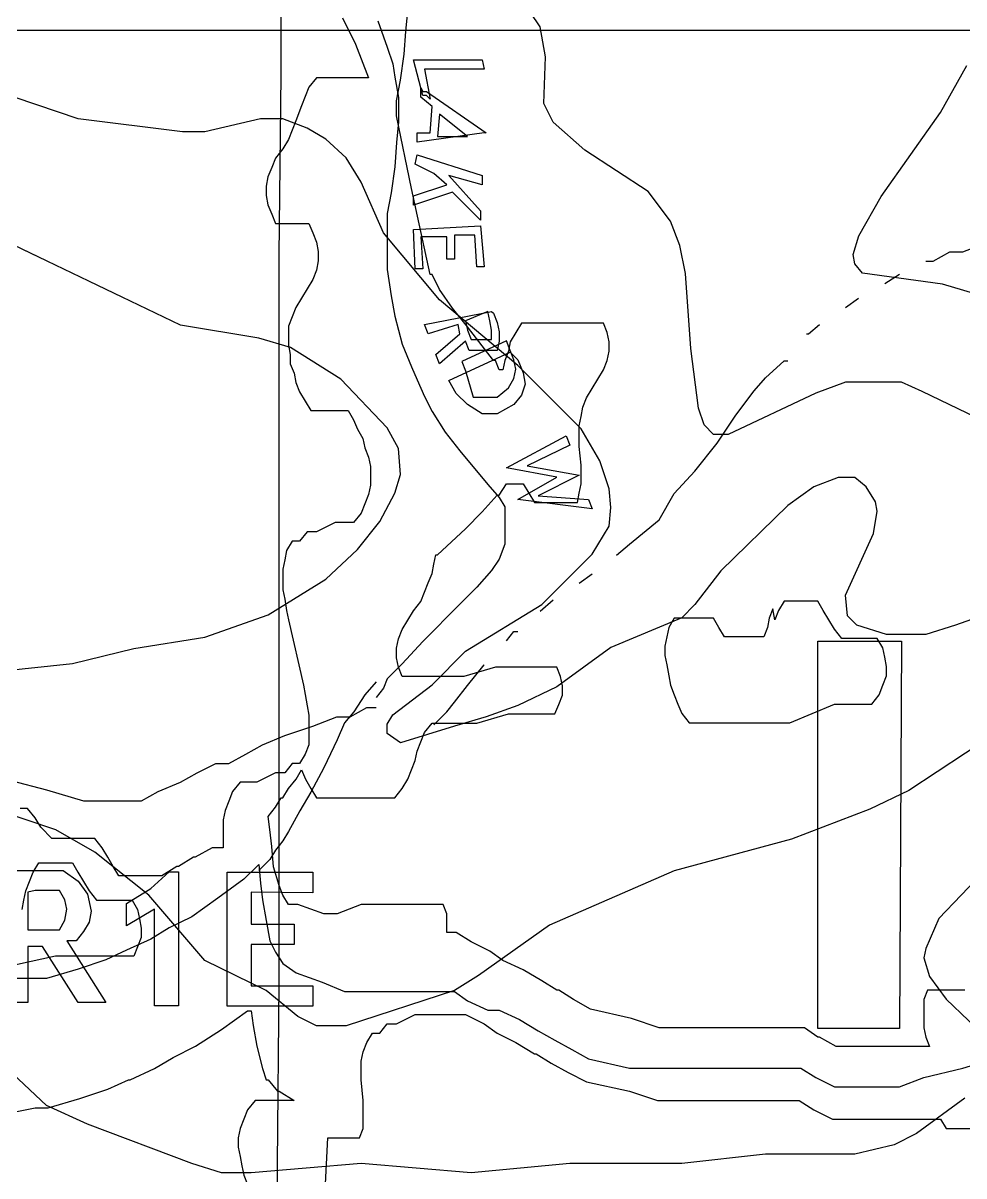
# Model space of a CAD drawing. Extents: x -0.49 to 6.91, y -0.57 to 8.11.
# Drawn here: x 1.2497 to 1.516, y 2.291 to 2.6174 of the extents above; entities that cross this region are included whole.
import ezdxf

# ---------------------------------------------------------------- set-up
doc = ezdxf.new("R2010")
doc.units = 0
for name, color, linetype in [('Labels', 7, 'CONTINUOUS'), ('roads', 7, 'CONTINUOUS'), ('topo', 7, 'CONTINUOUS'), ('topo_grid', 7, 'CONTINUOUS'), ('water', 7, 'CONTINUOUS'), ('white', 7, 'CONTINUOUS')]:
    doc.layers.add(name, color=color, linetype=linetype)

msp = doc.modelspace()

# ---------------------------------------------------------------- linework, layer by layer
at = {"layer": 'Labels', "color": 6}
for points in [[(1.363847, 2.596934), (1.362791, 2.596934), (1.360156, 2.606989), (1.379664, 2.606989), (1.38019, 2.604343), (1.363319, 2.604343), (1.364901, 2.595876)], [(1.362792, 2.597993), (1.362792, 2.597993), (1.363848, 2.597993), (1.38072, 2.586351), (1.380193, 2.586351), (1.361212, 2.583705), (1.361212, 2.586351), (1.364902, 2.586351), (1.365432, 2.593759), (1.362267, 2.596405), (1.362267, 2.599051)], [(1.367538, 2.591643), (1.367012, 2.585293), (1.375447, 2.585293)], [(1.379664, 2.57426), (1.379664, 2.571614), (1.370174, 2.57426), (1.379137, 2.564205), (1.379137, 2.56156), (1.371228, 2.569497), (1.360156, 2.565793), (1.360156, 2.568439), (1.369646, 2.571614), (1.365956, 2.574789), (1.360683, 2.577435), (1.36121, 2.58008)], [(1.379137, 2.560025), (1.38019, 2.548383), (1.378081, 2.548383), (1.377555, 2.557379), (1.371756, 2.557379), (1.371756, 2.5505), (1.369647, 2.5505), (1.369647, 2.55685), (1.362265, 2.55685), (1.362791, 2.547854), (1.360683, 2.547854), (1.360156, 2.558967)], [(1.382828, 2.535234), (1.383881, 2.532588), (1.384408, 2.529942), (1.384408, 2.527296), (1.383881, 2.52465), (1.382299, 2.52465), (1.38019, 2.52465), (1.378081, 2.52465), (1.375973, 2.52465), (1.37492, 2.527296), (1.367539, 2.520946), (1.366483, 2.523592), (1.373337, 2.529413), (1.372811, 2.532059), (1.364375, 2.529413), (1.363322, 2.532059), (1.382303, 2.535763)], [(1.374919, 2.533117), (1.375445, 2.530471), (1.376501, 2.527825), (1.377554, 2.527825), (1.379136, 2.527825), (1.380189, 2.527825), (1.381772, 2.527825), (1.382298, 2.527825), (1.382298, 2.530471), (1.381772, 2.533117), (1.381245, 2.535763)], [(1.377028, 2.5115), (1.380191, 2.5115), (1.383882, 2.5115), (1.387046, 2.514146), (1.388628, 2.516792), (1.389155, 2.519438), (1.388628, 2.522084), (1.387575, 2.52473), (1.38652, 2.527375), (1.373866, 2.521555), (1.374921, 2.518909)], [(1.389682, 2.522057), (1.391264, 2.518353), (1.391791, 2.515178), (1.390735, 2.512003), (1.388626, 2.509357), (1.383881, 2.506711), (1.379664, 2.506711), (1.375446, 2.509357), (1.372283, 2.512532), (1.370174, 2.516236), (1.387573, 2.524174)], [(1.409717, 2.482502), (1.410773, 2.479856), (1.389682, 2.482502), (1.389682, 2.482502), (1.400754, 2.488852), (1.386519, 2.491498), (1.386519, 2.491498), (1.40339, 2.500494), (1.404446, 2.497848), (1.392319, 2.492027), (1.407082, 2.489381), (1.407082, 2.489381), (1.395482, 2.48356)], [(1.265251, 2.37442), (1.267886, 2.370716), (1.268942, 2.365953), (1.268415, 2.362778), (1.266833, 2.360132), (1.264724, 2.357486), (1.262089, 2.357486), (1.273161, 2.340024), (1.265251, 2.340024), (1.255234, 2.355899), (1.253652, 2.355899), (1.251016, 2.355899), (1.251016, 2.340024), (1.244161, 2.340024), (1.244161, 2.377463), (1.245743, 2.377463), (1.248379, 2.377463), (1.252069, 2.377463), (1.254705, 2.377463), (1.261032, 2.377463)], [(1.293722, 2.377066), (1.293722, 2.339098), (1.286868, 2.339098), (1.286868, 2.366509), (1.278959, 2.361746), (1.278959, 2.368096), (1.285814, 2.37233), (1.291086, 2.377092)], [(1.314285, 2.371271), (1.314285, 2.362275), (1.326411, 2.362275), (1.326411, 2.356455), (1.314285, 2.356455), (1.314285, 2.344813), (1.331684, 2.344813), (1.331684, 2.338992), (1.307431, 2.338992), (1.307431, 2.37696), (1.331684, 2.37696), (1.331684, 2.371139)], [(1.251015, 2.371271), (1.251015, 2.360688), (1.254179, 2.360688), (1.25787, 2.360688), (1.259979, 2.360688), (1.261561, 2.363334), (1.262087, 2.366509), (1.261561, 2.369155), (1.259979, 2.3718), (1.257341, 2.3718), (1.253123, 2.3718)]]:
    msp.add_lwpolyline(points, close=True, dxfattribs=at)
at = {"layer": 'roads', "color": 7}
for points in [[(1.350135, 2.617995), (1.352771, 2.610587), (1.354353, 2.605824), (1.354879, 2.60212), (1.355935, 2.596299), (1.355935, 2.592595), (1.355935, 2.58942), (1.355409, 2.583599), (1.354882, 2.57672), (1.353829, 2.569312), (1.352776, 2.563491), (1.352776, 2.55767), (1.352776, 2.552908), (1.352776, 2.547616), (1.353829, 2.540208), (1.354882, 2.534387), (1.356993, 2.526449), (1.359629, 2.520099), (1.361211, 2.516395), (1.36332, 2.511633), (1.365428, 2.507399), (1.369119, 2.501579), (1.373337, 2.496287), (1.38125, 2.486762), (1.384414, 2.483058), (1.385997, 2.480412), (1.385997, 2.477237), (1.385997, 2.472474), (1.385997, 2.469829), (1.384414, 2.465595), (1.382306, 2.46242), (1.378088, 2.457658), (1.373338, 2.452895), (1.362793, 2.442312), (1.356994, 2.435962), (1.352776, 2.431729), (1.35172, 2.429083), (1.349611, 2.426437)], [(1.349611, 2.430855), (1.346448, 2.427151), (1.343284, 2.422389), (1.340649, 2.419214), (1.33854, 2.414451), (1.334849, 2.406514), (1.331159, 2.399635), (1.327995, 2.394343), (1.324832, 2.388522), (1.32325, 2.385876), (1.321141, 2.38323), (1.319559, 2.380585), (1.316396, 2.37741)], [(1.246269, 2.402968), (1.256287, 2.400323), (1.266832, 2.397148), (1.271577, 2.397148), (1.278431, 2.397148), (1.283176, 2.397148), (1.287921, 2.399793), (1.294248, 2.402439), (1.298993, 2.405085), (1.304266, 2.407731), (1.307957, 2.407731), (1.312702, 2.410377), (1.317447, 2.413023), (1.323774, 2.415668), (1.331683, 2.418314), (1.338537, 2.42096), (1.342228, 2.42096), (1.346977, 2.423606), (1.349613, 2.423606)], [(1.316394, 2.379182), (1.312176, 2.374949), (1.304794, 2.369657), (1.297413, 2.364366), (1.291086, 2.361191), (1.285814, 2.358016), (1.278959, 2.354841), (1.27316, 2.352195), (1.265251, 2.349549), (1.256288, 2.346903), (1.24627, 2.346903)], [(1.316394, 2.379182), (1.31692, 2.373891), (1.317447, 2.369128), (1.318503, 2.363307), (1.319556, 2.357486), (1.321138, 2.354311), (1.323247, 2.351136), (1.326938, 2.348491), (1.334319, 2.345845), (1.340646, 2.343199), (1.348555, 2.343199), (1.35699, 2.343199), (1.365426, 2.343199), (1.371753, 2.343199), (1.375444, 2.340553), (1.381244, 2.337907), (1.384407, 2.337907), (1.390207, 2.335261), (1.395479, 2.332086), (1.400225, 2.329441), (1.40497, 2.326795), (1.409719, 2.324149), (1.421319, 2.321503), (1.429755, 2.321503), (1.438191, 2.321503), (1.448208, 2.321503), (1.454008, 2.321503), (1.460335, 2.321503), (1.466662, 2.321503), (1.469825, 2.321503), (1.474043, 2.318857), (1.479316, 2.316211), (1.483006, 2.316211), (1.488279, 2.316211), (1.494079, 2.316211), (1.497769, 2.316211), (1.504623, 2.318857), (1.515696, 2.321503), (1.52624, 2.324678)]]:
    msp.add_lwpolyline(points, dxfattribs=at)
at = {"layer": 'topo', "color": 2}
for points in [[(1.529405, 2.500944), (1.504097, 2.513114), (1.498298, 2.51576), (1.491443, 2.51576), (1.48248, 2.51576), (1.474044, 2.512585), (1.449264, 2.500944), (1.445046, 2.500944), (1.442405, 2.503589), (1.440828, 2.508352), (1.438714, 2.525285), (1.437132, 2.546452), (1.43555, 2.554389), (1.432915, 2.561269), (1.426588, 2.569735), (1.408662, 2.581377), (1.399698, 2.589314), (1.397062, 2.594606), (1.397589, 2.607835), (1.396007, 2.616302), (1.390735, 2.624239)], [(1.531516, 2.537086), (1.509899, 2.543436), (1.487227, 2.546611), (1.485118, 2.549256), (1.484592, 2.551902), (1.486174, 2.557194), (1.492501, 2.568306), (1.509373, 2.592119), (1.516754, 2.605348)], [(1.540476, 2.456441), (1.513587, 2.446916), (1.50515, 2.44427), (1.49408, 2.44427), (1.485644, 2.446916), (1.483009, 2.449561), (1.482482, 2.455382), (1.490391, 2.472845), (1.491444, 2.479195), (1.490918, 2.481841), (1.488282, 2.486074), (1.485118, 2.48872), (1.480373, 2.48872), (1.473519, 2.486074), (1.466138, 2.480782), (1.447157, 2.462261), (1.439775, 2.452736), (1.43608, 2.449032), (1.416045, 2.440566), (1.400755, 2.429453), (1.389683, 2.424161), (1.380719, 2.420986), (1.371756, 2.418341), (1.356466, 2.413578), (1.352775, 2.416224), (1.352775, 2.41887), (1.354358, 2.421516), (1.36543, 2.429982), (1.374921, 2.439507), (1.396538, 2.452736), (1.410773, 2.467024), (1.415519, 2.474961), (1.416045, 2.480253), (1.415519, 2.485545), (1.412881, 2.493482), (1.407609, 2.502478), (1.389683, 2.52047), (1.367538, 2.538991), (1.351721, 2.558041), (1.345394, 2.572328), (1.341176, 2.579207), (1.335376, 2.584499), (1.330104, 2.587674), (1.32325, 2.59032), (1.316923, 2.59032), (1.301105, 2.586616), (1.294778, 2.586616), (1.265253, 2.59032), (1.241522, 2.598257)], [(1.228867, 2.43239), (1.263669, 2.436094), (1.281069, 2.440328), (1.301104, 2.443503), (1.31903, 2.449853), (1.335375, 2.459907), (1.344338, 2.468373), (1.350665, 2.476311), (1.354883, 2.484248), (1.356465, 2.48954), (1.355936, 2.496948), (1.352773, 2.502769), (1.339592, 2.516528), (1.325356, 2.525523), (1.316393, 2.528169), (1.294249, 2.531873), (1.230448, 2.562459)], [(1.540478, 2.426569), (1.500407, 2.400111), (1.489335, 2.394819), (1.467191, 2.386353), (1.43397, 2.377357), (1.398644, 2.362011), (1.378609, 2.347723), (1.371755, 2.34349), (1.341175, 2.333436), (1.332739, 2.333436), (1.327466, 2.336082), (1.318503, 2.34349), (1.301104, 2.351957), (1.285287, 2.370478), (1.269997, 2.382648), (1.258924, 2.388998), (1.241521, 2.394819)], [(1.521499, 2.377039), (1.508844, 2.36381), (1.505154, 2.355343), (1.504628, 2.352698), (1.50621, 2.347406), (1.510956, 2.341056), (1.52361, 2.328885)], [(1.516229, 2.31301), (1.502521, 2.302956), (1.496194, 2.299781), (1.485122, 2.297135), (1.459814, 2.297135), (1.436083, 2.294489), (1.404446, 2.294489), (1.376502, 2.291843), (1.345394, 2.294489), (1.314287, 2.291843), (1.305851, 2.291843), (1.297415, 2.294489), (1.267889, 2.305602), (1.25629, 2.310893), (1.246795, 2.319889)]]:
    msp.add_lwpolyline(points, dxfattribs=at)
at = {"layer": 'topo_grid', "color": 7}
for points in [[(1.320609, 1.625199), (1.320609, 1.676872), (1.320609, 1.728016), (1.321135, 1.779689), (1.321135, 1.831363), (1.321135, 1.882506), (1.321135, 1.93418), (1.321135, 1.985324), (1.321662, 2.036997), (1.321662, 2.08867), (1.321662, 2.139814), (1.321662, 2.191487), (1.321662, 2.242631), (1.321662, 2.294278), (1.322188, 2.345421), (1.322188, 2.397095), (1.322188, 2.448768), (1.322188, 2.499912), (1.322188, 2.551585), (1.322715, 2.602729), (1.322715, 2.654402)], [(1.220959, 2.615376), (1.257871, 2.615376), (1.295305, 2.615376), (1.332212, 2.615376), (1.369646, 2.615376), (1.406554, 2.615376), (1.443988, 2.615376), (1.481427, 2.615376), (1.518334, 2.615376), (1.555768, 2.615376), (1.592676, 2.615376), (1.63011, 2.615376), (1.667549, 2.615376), (1.704456, 2.615376), (1.74189, 2.615376), (1.778798, 2.615376), (1.816236, 2.615376), (1.853144, 2.615376), (1.890578, 2.615376), (1.927485, 2.615376), (1.964919, 2.615376), (2.002354, 2.615376), (2.039265, 2.615376)]]:
    msp.add_lwpolyline(points, dxfattribs=at)
at = {"layer": 'water', "color": 4}
for points in [[(1.505152, 2.549997), (1.507261, 2.549997), (1.512006, 2.552643), (1.515697, 2.552643), (1.522551, 2.555289), (1.527823, 2.555289), (1.539423, 2.558993), (1.547331, 2.561639), (1.552076, 2.564285), (1.555767, 2.566931), (1.565785, 2.571693), (1.575275, 2.576985)], [(1.493552, 2.543674), (1.49777, 2.54632)], [(1.48248, 2.536821), (1.48617, 2.539467)], [(1.471407, 2.529439), (1.471936, 2.529439), (1.475099, 2.532085)], [(1.417627, 2.466706), (1.421318, 2.469881), (1.429754, 2.476761), (1.433972, 2.484169), (1.439772, 2.490519), (1.446098, 2.498456), (1.451371, 2.506394), (1.456643, 2.513273), (1.459807, 2.516977), (1.465079, 2.52174), (1.466135, 2.52174)], [(1.407082, 2.458795), (1.410773, 2.461441)], [(1.39601, 2.450884), (1.3997, 2.454059)], [(1.386519, 2.442444), (1.388628, 2.44509), (1.389681, 2.44509)], [(1.365956, 2.418711), (1.369647, 2.422415), (1.371756, 2.425061), (1.375446, 2.429824), (1.380192, 2.435644), (1.380192, 2.435644)]]:
    msp.add_lwpolyline(points, dxfattribs=at)
at = {"layer": 'white', "color": 7}
for points in [[(1.340093, 2.618842), (1.343784, 2.611434), (1.347474, 2.601909), (1.345366, 2.601909), (1.342731, 2.601909), (1.339567, 2.601909), (1.33693, 2.601909), (1.334821, 2.601909), (1.332712, 2.601909), (1.330603, 2.599263), (1.329548, 2.596617), (1.328492, 2.593971), (1.32691, 2.589738), (1.325854, 2.587092), (1.324801, 2.584446), (1.323219, 2.5818), (1.32111, 2.579154), (1.320057, 2.576509), (1.319001, 2.573863), (1.318475, 2.571217), (1.318475, 2.568571), (1.319001, 2.565925), (1.320057, 2.563279), (1.32111, 2.560634), (1.322692, 2.560634), (1.324801, 2.560634), (1.32691, 2.560634), (1.329018, 2.560634), (1.330601, 2.560634), (1.331654, 2.557988), (1.332709, 2.555342), (1.333236, 2.552696), (1.333236, 2.55005), (1.332709, 2.547404), (1.331654, 2.544759), (1.330072, 2.542113), (1.328489, 2.539467), (1.326907, 2.536821), (1.325851, 2.534175), (1.324798, 2.531529), (1.324798, 2.528884), (1.324798, 2.526238), (1.325325, 2.523592), (1.325325, 2.520946), (1.326378, 2.5183), (1.326904, 2.515654), (1.327958, 2.513009), (1.32954, 2.510363), (1.331122, 2.507717), (1.333233, 2.507717), (1.335342, 2.507717), (1.337451, 2.507717), (1.339559, 2.507717), (1.341668, 2.507717), (1.34325, 2.505071), (1.344306, 2.502425), (1.345888, 2.499779), (1.346415, 2.497134), (1.347471, 2.494488), (1.347997, 2.491842), (1.347997, 2.489196), (1.347997, 2.48655), (1.347471, 2.483904), (1.346415, 2.481259), (1.345362, 2.478613), (1.343253, 2.475967), (1.340618, 2.475967), (1.33798, 2.475967), (1.332708, 2.473321), (1.330073, 2.473321), (1.327964, 2.470675), (1.325855, 2.470675), (1.324273, 2.468029), (1.323747, 2.465384), (1.32322, 2.462738), (1.32322, 2.460092), (1.32322, 2.456917), (1.323747, 2.454271), (1.324273, 2.451096), (1.3248, 2.44845), (1.329018, 2.429929), (1.329544, 2.427284), (1.330071, 2.424109), (1.330597, 2.421463), (1.330597, 2.418288), (1.330597, 2.415642), (1.330597, 2.412996), (1.329544, 2.41035), (1.327962, 2.407704), (1.325853, 2.407704), (1.323745, 2.405059), (1.321109, 2.405059), (1.315836, 2.402413), (1.313201, 2.402413), (1.311092, 2.402413), (1.308984, 2.399767), (1.307931, 2.397121), (1.306875, 2.394475), (1.306348, 2.391829), (1.306348, 2.389184), (1.306348, 2.386538), (1.306348, 2.383892), (1.303713, 2.383892), (1.303187, 2.383892), (1.298442, 2.381246), (1.297915, 2.381246), (1.293698, 2.3786), (1.293169, 2.3786), (1.288951, 2.375954), (1.286842, 2.375954), (1.284734, 2.375954), (1.282622, 2.375954), (1.280513, 2.375954), (1.278405, 2.375954), (1.276823, 2.375954), (1.27524, 2.3786), (1.273658, 2.381246), (1.272076, 2.383892), (1.269967, 2.386538), (1.268385, 2.386538), (1.266276, 2.386538), (1.263641, 2.386538), (1.261532, 2.386538), (1.25995, 2.386538), (1.257841, 2.386538), (1.254679, 2.389713), (1.253096, 2.392359), (1.250988, 2.395004), (1.248879, 2.395004)], [(1.516224, 2.343516), (1.514642, 2.343516), (1.512533, 2.343516), (1.510951, 2.343516), (1.508842, 2.343516), (1.506734, 2.343516), (1.505681, 2.343516), (1.504625, 2.340871), (1.504625, 2.338225), (1.504625, 2.335579), (1.504625, 2.332933), (1.505151, 2.330287), (1.506207, 2.327641), (1.506207, 2.327641), (1.504625, 2.327641), (1.504098, 2.327641), (1.497771, 2.327641), (1.497245, 2.327641), (1.493554, 2.327641), (1.488279, 2.327641), (1.483006, 2.327641), (1.479843, 2.327641), (1.475098, 2.330287), (1.474572, 2.330287), (1.47088, 2.332933), (1.470353, 2.332933), (1.46719, 2.332933), (1.466663, 2.332933), (1.460336, 2.332933), (1.454537, 2.332933), (1.44821, 2.332933), (1.438192, 2.332933), (1.429755, 2.332933), (1.421847, 2.335579), (1.410247, 2.338225), (1.405502, 2.340871), (1.40128, 2.343516), (1.400757, 2.343516), (1.396534, 2.346162), (1.391262, 2.349337), (1.385462, 2.351983), (1.381772, 2.354629), (1.376499, 2.357275), (1.372281, 2.359921), (1.371755, 2.359921), (1.369646, 2.359921), (1.369646, 2.362566), (1.369646, 2.365212), (1.368593, 2.367858), (1.367011, 2.367858), (1.365428, 2.367858), (1.362791, 2.367858), (1.360155, 2.367858), (1.357519, 2.367858), (1.354355, 2.367858), (1.35172, 2.367858), (1.345393, 2.367858), (1.338539, 2.365212), (1.334848, 2.365212), (1.327466, 2.367858), (1.324831, 2.367858), (1.323248, 2.370504), (1.322193, 2.37315), (1.320611, 2.378441), (1.320084, 2.384262), (1.319558, 2.389025), (1.319031, 2.392729), (1.32114, 2.395375), (1.322722, 2.398021), (1.323248, 2.398021), (1.324831, 2.400666), (1.326942, 2.403312), (1.326942, 2.403312), (1.328524, 2.405958), (1.32958, 2.403312), (1.331162, 2.400666), (1.332744, 2.398021), (1.334853, 2.398021), (1.336962, 2.398021), (1.339071, 2.398021), (1.341706, 2.398021), (1.344344, 2.398021), (1.346979, 2.398021), (1.350142, 2.398021), (1.352251, 2.398021), (1.354889, 2.398021), (1.356997, 2.400666), (1.35858, 2.403312), (1.359635, 2.405958), (1.360688, 2.408604), (1.361215, 2.41125), (1.362271, 2.413896), (1.363324, 2.416541), (1.365432, 2.419187), (1.367541, 2.419187), (1.36965, 2.419187), (1.372285, 2.419187), (1.375449, 2.419187), (1.378084, 2.419187), (1.387047, 2.421833), (1.390211, 2.421833), (1.392846, 2.421833), (1.395482, 2.421833), (1.398117, 2.421833), (1.400231, 2.421833), (1.401281, 2.424479), (1.40234, 2.427125), (1.40234, 2.429771), (1.401808, 2.432416), (1.400757, 2.435062), (1.399699, 2.435062), (1.39759, 2.435062), (1.394955, 2.435062), (1.392317, 2.435062), (1.389682, 2.435062), (1.386517, 2.435062), (1.383354, 2.435062), (1.374391, 2.432416), (1.371227, 2.432416), (1.368064, 2.432416), (1.365426, 2.432416), (1.362791, 2.432416), (1.360156, 2.432416), (1.358574, 2.432416), (1.356994, 2.432416), (1.355938, 2.435062), (1.355412, 2.437708), (1.355412, 2.440354), (1.355938, 2.443), (1.356994, 2.445646), (1.358574, 2.448291), (1.360156, 2.450937), (1.362264, 2.453583), (1.363317, 2.456229), (1.364373, 2.458875), (1.365426, 2.461521), (1.365953, 2.464166), (1.366479, 2.466812), (1.367006, 2.466812), (1.374914, 2.474221), (1.37966, 2.478983), (1.37966, 2.478983), (1.383877, 2.483746), (1.384403, 2.483746), (1.386512, 2.486921), (1.386512, 2.486921), (1.387039, 2.486921), (1.387568, 2.486921), (1.38915, 2.486921), (1.391259, 2.486921), (1.392841, 2.484275), (1.394423, 2.481629), (1.396005, 2.481629), (1.397588, 2.481629), (1.39917, 2.481629), (1.401279, 2.481629), (1.403393, 2.481629), (1.404975, 2.481629), (1.406557, 2.481629), (1.407084, 2.484275), (1.40761, 2.486921), (1.40761, 2.489566), (1.40761, 2.492212), (1.407084, 2.497504), (1.407084, 2.500679), (1.407084, 2.503325), (1.40761, 2.505971), (1.408137, 2.508616), (1.409192, 2.511262), (1.410774, 2.513908), (1.412357, 2.516554), (1.413939, 2.5192), (1.414992, 2.521846), (1.415518, 2.524491), (1.415518, 2.527137), (1.414992, 2.529783), (1.413939, 2.532429), (1.412883, 2.532429), (1.410774, 2.532429), (1.408666, 2.532429), (1.40603, 2.532429), (1.403395, 2.532429), (1.40076, 2.532429), (1.397592, 2.532429), (1.395483, 2.532429), (1.392848, 2.532429), (1.390739, 2.532429), (1.389157, 2.529783), (1.387575, 2.527137), (1.387048, 2.524491), (1.385995, 2.521846), (1.385466, 2.5192), (1.384413, 2.5192), (1.38336, 2.521846), (1.382831, 2.521846), (1.37545, 2.531371), (1.371232, 2.536662), (1.367541, 2.541954), (1.365432, 2.546187), (1.364906, 2.546187), (1.359634, 2.570529), (1.355416, 2.591166), (1.355416, 2.5954), (1.356469, 2.601221), (1.357524, 2.608629), (1.357524, 2.608629), (1.358051, 2.614979), (1.358577, 2.6208)], [(1.249417, 2.366429), (1.249944, 2.369075), (1.25047, 2.371721), (1.251526, 2.374367), (1.252579, 2.377013), (1.254161, 2.379659), (1.255743, 2.379659), (1.257852, 2.379659), (1.259961, 2.379659), (1.262072, 2.379659), (1.263654, 2.379659), (1.265236, 2.377013), (1.266819, 2.374367), (1.268401, 2.371721), (1.27051, 2.369075), (1.272618, 2.369075), (1.274727, 2.369075), (1.276836, 2.369075), (1.278945, 2.369075), (1.280527, 2.369075), (1.282109, 2.366429), (1.282635, 2.363784), (1.283162, 2.361138), (1.283162, 2.358492), (1.282106, 2.355846), (1.281053, 2.3532), (1.278945, 2.3532), (1.276836, 2.3532), (1.274201, 2.3532), (1.271036, 2.3532), (1.268401, 2.3532), (1.265238, 2.3532), (1.258911, 2.3532), (1.237294, 2.348438)], [(1.234667, 2.306528), (1.253125, 2.310232), (1.256289, 2.310232), (1.256816, 2.310232), (1.265779, 2.312878), (1.273688, 2.315524), (1.279487, 2.318169), (1.280013, 2.318169), (1.286867, 2.321344), (1.29214, 2.324519), (1.298467, 2.327694), (1.298467, 2.327694), (1.305848, 2.332457), (1.313231, 2.337749), (1.313757, 2.337749), (1.314284, 2.337749), (1.31481, 2.333515), (1.31481, 2.333515), (1.315863, 2.327694), (1.317445, 2.321344), (1.317445, 2.321344), (1.318501, 2.318169), (1.319028, 2.318169), (1.321663, 2.314994), (1.322189, 2.314994), (1.326407, 2.312349), (1.323244, 2.312349), (1.320609, 2.312349), (1.317971, 2.312349), (1.315336, 2.312349), (1.313227, 2.309703), (1.312174, 2.307057), (1.311118, 2.304411), (1.310592, 2.301765), (1.310592, 2.299119), (1.311118, 2.296474), (1.311645, 2.293828), (1.312171, 2.291182), (1.313227, 2.288536)], [(1.334317, 2.270015), (1.335901, 2.301765), (1.335901, 2.301765), (1.338009, 2.301765), (1.340118, 2.301765), (1.3417, 2.301765), (1.343809, 2.301765), (1.344865, 2.301765), (1.34592, 2.304411), (1.34592, 2.307057), (1.34592, 2.309703), (1.34592, 2.312349), (1.345391, 2.318169), (1.345391, 2.320815), (1.345391, 2.323461), (1.34592, 2.326107), (1.346973, 2.328753), (1.348556, 2.331399), (1.350664, 2.331399), (1.352773, 2.334044), (1.355408, 2.334044), (1.36068, 2.33669), (1.363318, 2.33669), (1.364371, 2.33669), (1.364898, 2.33669), (1.371225, 2.33669), (1.374916, 2.33669), (1.380188, 2.334044), (1.383879, 2.331399), (1.389151, 2.328753), (1.394424, 2.325578), (1.39495, 2.325578), (1.399168, 2.322932), (1.403913, 2.320286), (1.403913, 2.320286), (1.409186, 2.31764), (1.421312, 2.314994), (1.429221, 2.312349), (1.429753, 2.312349), (1.437662, 2.312349), (1.438188, 2.312349), (1.447679, 2.312349), (1.448208, 2.312349), (1.454007, 2.312349), (1.459807, 2.312349), (1.466134, 2.312349), (1.469297, 2.312349), (1.473515, 2.309703), (1.478788, 2.307057), (1.482478, 2.307057), (1.483004, 2.307057), (1.488277, 2.307057), (1.494077, 2.307057), (1.497767, 2.307057), (1.498294, 2.307057), (1.505148, 2.307057), (1.508839, 2.307057), (1.509365, 2.307057), (1.510947, 2.304411), (1.513056, 2.304411), (1.515691, 2.304411), (1.518327, 2.304411)]]:
    msp.add_lwpolyline(points, dxfattribs=at)
for points in [[(1.461927, 2.451572), (1.460871, 2.448926), (1.460345, 2.446281), (1.459292, 2.443635), (1.45771, 2.443635), (1.455601, 2.443635), (1.453492, 2.443635), (1.45191, 2.443635), (1.449801, 2.443635), (1.448222, 2.443635), (1.44664, 2.446281), (1.445057, 2.448926), (1.443475, 2.448926), (1.441366, 2.448926), (1.439784, 2.448926), (1.437675, 2.448926), (1.435567, 2.448926), (1.433985, 2.448926), (1.432402, 2.446281), (1.431876, 2.443635), (1.431349, 2.440989), (1.431349, 2.438343), (1.431876, 2.435697), (1.432402, 2.432522), (1.432929, 2.429876), (1.433985, 2.427231), (1.435038, 2.424585), (1.436093, 2.421939), (1.438202, 2.419293), (1.440311, 2.419293), (1.442419, 2.419293), (1.445055, 2.419293), (1.448218, 2.419293), (1.450856, 2.419293), (1.454019, 2.419293), (1.460346, 2.419293), (1.466673, 2.419293), (1.473, 2.421939), (1.479327, 2.424585), (1.481953, 2.424585), (1.485117, 2.424585), (1.487752, 2.424585), (1.489861, 2.424585), (1.49197, 2.427231), (1.493023, 2.429876), (1.494078, 2.432522), (1.494078, 2.435168), (1.493552, 2.437814), (1.493025, 2.44046), (1.491443, 2.443106), (1.489861, 2.443106), (1.487752, 2.443106), (1.485643, 2.443106), (1.483535, 2.443106), (1.481426, 2.443106), (1.479317, 2.445751), (1.477735, 2.448397), (1.476153, 2.451043), (1.474571, 2.453689), (1.472988, 2.453689), (1.47088, 2.453689), (1.468771, 2.453689), (1.466662, 2.453689), (1.46508, 2.453689), (1.463498, 2.451043), (1.462445, 2.448397), (1.461926, 2.451572)], [(1.497771, 2.332695), (1.474572, 2.332695), (1.474572, 2.442365), (1.498298, 2.442365), (1.497772, 2.332695)]]:
    msp.add_lwpolyline(points, close=True, dxfattribs=at)

doc.saveas('drawing.dxf')
